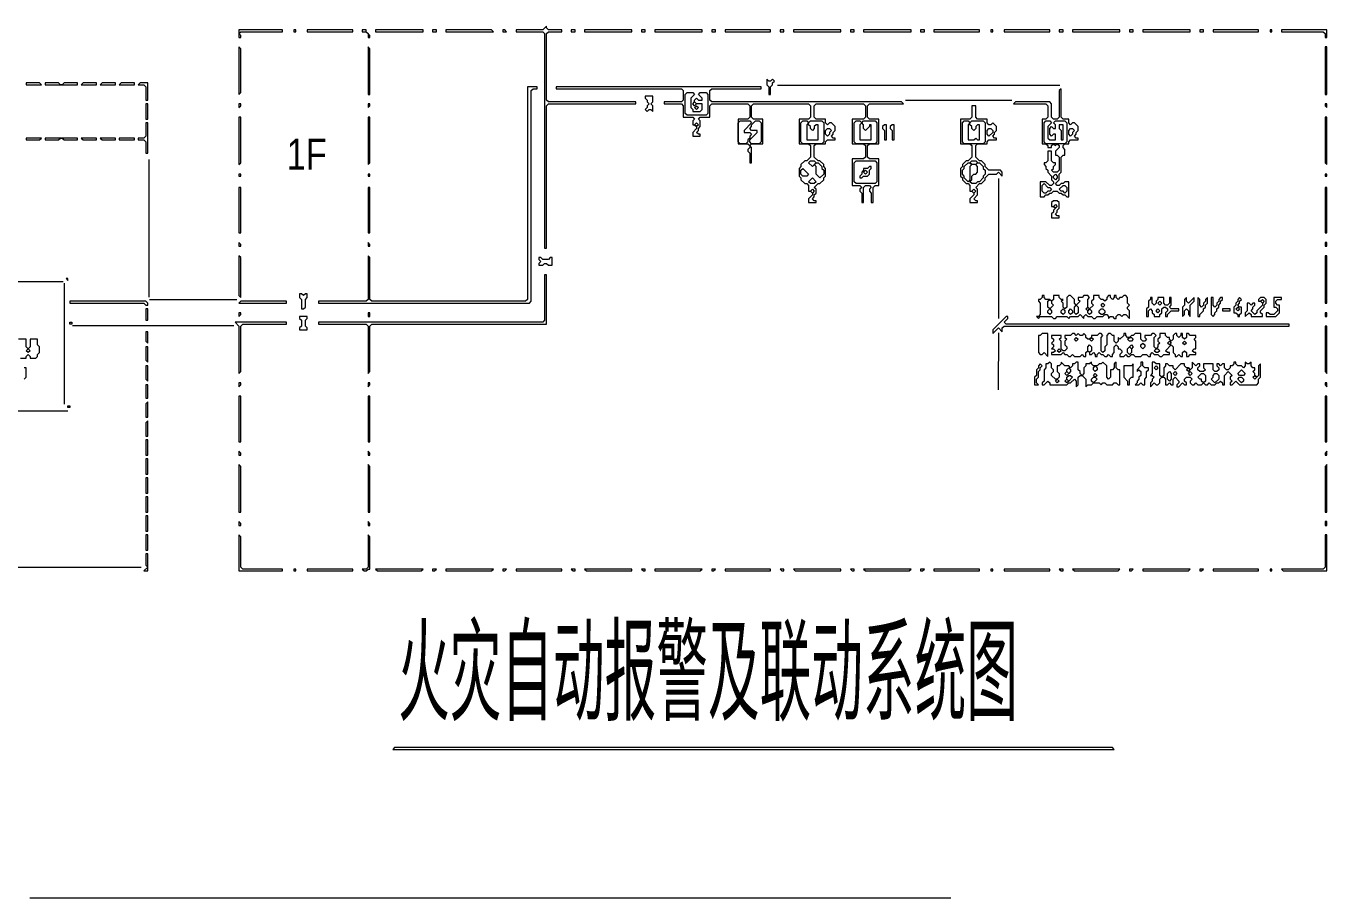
# Model space of a CAD drawing. Extents: x 67 to 2454, y 50 to 1737.
# Drawn here: x 465 to 1150, y 573 to 1032 of the extents above; entities that cross this region are included whole.
import ezdxf

# ---------------------------------------------------------------- set-up
doc = ezdxf.new("R2010")
doc.units = 0
for name, color, linetype, lineweight in [('OCR_TEXT', 6, 'Continuous', 0), ('TEXT_FALLBACK_OUTLINE', 2, 'Continuous', 0), ('TRACE_CURVE', 6, 'Continuous', 0), ('TRACE_STRAIGHT', 5, 'Continuous', 0), ('TRACE_TEXT_SYMBOL', 6, 'Continuous', 0)]:
    doc.layers.add(name, color=color, linetype=linetype, lineweight=lineweight)
doc.styles.add('wqy-unicode', font='wqy-unicode.lff')

msp = doc.modelspace()

# ---------------------------------------------------------------- linework, layer by layer
at = {"layer": 'TEXT_FALLBACK_OUTLINE', "color": 2}
for points in [[(917, 980), (916, 979), (916, 978), (917, 977), (917, 972), (918, 972), (918, 980)], [(921, 980), (920, 979), (920, 978), (921, 977), (921, 972), (922, 972), (922, 980)], [(909, 958), (908, 957), (906, 957), (906, 956), (905, 955), (905, 954), (904, 953), (904, 952), (905, 952), (906, 953), (908, 953), (909, 954), (909, 956), (910, 957), (910, 958)], [(906, 955), (907, 956), (908, 955), (907, 954)], [(1003, 887), (1004, 888), (1005, 887), (1005, 886), (1006, 885), (1004, 883), (1003, 884)], [(1017, 884), (1018, 885), (1019, 884), (1019, 881), (1018, 880), (1017, 881)], [(1023, 883), (1024, 884), (1025, 883), (1024, 882)], [(1031, 885), (1032, 886), (1033, 885), (1032, 884)], [(1057, 889), (1057, 888), (1056, 887), (1056, 884), (1055, 883), (1055, 879), (1056, 879), (1056, 882), (1057, 883), (1058, 882), (1058, 881), (1059, 880), (1059, 879), (1062, 879), (1062, 880), (1063, 881), (1063, 883), (1064, 884), (1065, 884), (1066, 883), (1066, 882), (1065, 881), (1065, 879), (1066, 879), (1066, 880), (1068, 882), (1072, 882), (1072, 883), (1068, 883), (1067, 884), (1068, 885), (1068, 889), (1067, 889), (1067, 886), (1066, 885), (1065, 885), (1064, 886), (1064, 889), (1061, 889), (1061, 888), (1060, 887), (1060, 886), (1059, 885), (1058, 886), (1058, 889)], [(1061, 886), (1062, 887), (1063, 886), (1062, 885)], [(1076, 889), (1075, 888), (1075, 885), (1074, 884), (1074, 879), (1075, 880), (1075, 882), (1076, 883), (1077, 882), (1077, 880), (1078, 879), (1078, 885), (1080, 887), (1080, 889), (1077, 886), (1076, 887)], [(1082, 889), (1082, 879), (1083, 879), (1083, 880), (1085, 882), (1085, 883), (1086, 884), (1086, 885), (1087, 886), (1087, 889), (1086, 888), (1086, 887), (1085, 886), (1085, 885), (1084, 884), (1083, 885), (1083, 888)], [(1089, 889), (1089, 880), (1090, 879), (1091, 880), (1091, 881), (1092, 882), (1092, 883), (1093, 884), (1093, 885), (1094, 886), (1094, 887), (1095, 888), (1095, 889), (1094, 889), (1093, 888), (1093, 887), (1092, 886), (1092, 885), (1091, 884), (1090, 885), (1090, 889)], [(1104, 889), (1103, 888), (1103, 887), (1102, 886), (1102, 885), (1101, 884), (1101, 881), (1102, 881), (1103, 880), (1103, 879), (1104, 879), (1104, 880), (1105, 881), (1105, 884), (1104, 884), (1103, 885), (1104, 886), (1104, 887), (1105, 888)], [(1102, 883), (1103, 884), (1104, 883), (1103, 882)], [(1115, 889), (1114, 888), (1114, 887), (1115, 887), (1116, 886), (1116, 885), (1113, 882), (1113, 881), (1112, 880), (1110, 882), (1111, 883), (1111, 884), (1112, 885), (1112, 886), (1111, 886), (1110, 885), (1109, 886), (1108, 886), (1108, 882), (1107, 881), (1107, 879), (1109, 881), (1110, 880), (1110, 879), (1116, 879), (1116, 880), (1115, 881), (1115, 882), (1117, 884), (1117, 885), (1118, 886), (1118, 888), (1117, 889)], [(1115, 887), (1116, 888), (1117, 887), (1116, 886)], [(1122, 889), (1122, 884), (1123, 884), (1124, 883), (1124, 882), (1122, 880), (1120, 880), (1119, 881), (1118, 881), (1118, 879), (1123, 879), (1125, 881), (1125, 885), (1124, 885), (1123, 886), (1123, 887), (1124, 888), (1126, 888), (1126, 889)], [(981, 879), (974, 872), (974, 870), (977, 873), (979, 871), (979, 873), (980, 874), (1130, 874), (1130, 875), (981, 875), (980, 876), (982, 878), (982, 879)], [(1003, 882), (1004, 883), (1005, 882), (1005, 881), (1004, 880), (1003, 881)], [(1010, 882), (1011, 883), (1012, 882), (1012, 881), (1011, 880), (1010, 881)], [(1014, 882), (1015, 883), (1016, 882), (1016, 881), (1015, 880), (1014, 881)], [(1024, 882), (1025, 883), (1026, 882), (1026, 881), (1025, 880), (1024, 881)], [(1030, 882), (1031, 883), (1032, 883), (1033, 882), (1033, 881), (1032, 880), (1031, 880), (1030, 881)], [(1060, 882), (1061, 883), (1062, 882), (1061, 881)], [(1095, 883), (1095, 882), (1099, 882), (1099, 883)], [(1000, 870), (999, 869), (998, 869), (998, 860), (999, 859), (1000, 859), (1001, 860), (1003, 858), (1003, 870)], [(1017, 867), (1018, 868), (1019, 867), (1018, 866)], [(1024, 863), (1025, 864), (1026, 863), (1026, 861), (1025, 860), (1024, 861)], [(1025, 867), (1026, 868), (1027, 867), (1026, 866)], [(1045, 867), (1046, 868), (1047, 868), (1048, 867), (1047, 866), (1046, 866)], [(1046, 863), (1047, 864), (1048, 863), (1047, 862)], [(1052, 864), (1053, 865), (1054, 864), (1054, 863), (1053, 862), (1052, 863)], [(1066, 865), (1067, 866), (1068, 865), (1067, 864)], [(1074, 865), (1075, 866), (1076, 865), (1075, 864)], [(465, 861), (466, 862), (467, 861), (466, 860)], [(1008, 861), (1009, 862), (1010, 861), (1009, 860)], [(1045, 862), (1046, 863), (1047, 862), (1047, 860), (1046, 859), (1045, 860)], [(1059, 861), (1060, 862), (1061, 862), (1062, 861), (1061, 860), (1060, 860)], [(999, 854), (998, 853), (998, 852), (997, 851), (997, 848), (996, 847), (996, 843), (998, 843), (997, 844), (997, 846), (998, 847), (998, 850), (999, 851), (999, 852), (1000, 853)], [(1012, 849), (1013, 850), (1014, 849), (1013, 848)], [(1013, 851), (1014, 852), (1015, 851), (1015, 850), (1014, 849), (1013, 850)], [(1027, 852), (1028, 853), (1029, 852), (1029, 851), (1028, 850), (1027, 851)], [(1048, 854), (1047, 853), (1043, 853), (1043, 847), (1045, 845), (1045, 843), (1046, 843), (1046, 846), (1047, 847), (1048, 847)], [(1052, 855), (1052, 853), (1050, 851), (1050, 850), (1051, 851), (1052, 850), (1052, 848), (1051, 847), (1051, 846), (1050, 845), (1050, 844), (1049, 843), (1051, 843), (1052, 844), (1053, 843), (1054, 843), (1054, 846), (1055, 847), (1055, 850), (1056, 851), (1056, 852), (1054, 852), (1053, 853), (1053, 855)], [(1059, 852), (1060, 853), (1061, 852), (1060, 851)], [(1066, 849), (1067, 850), (1068, 849), (1068, 846), (1067, 845), (1066, 846)], [(1069, 849), (1070, 850), (1071, 849), (1070, 848)], [(1076, 851), (1077, 852), (1078, 851), (1077, 850)], [(1077, 849), (1078, 850), (1079, 849), (1078, 848)], [(1105, 851), (1107, 849), (1106, 848), (1104, 848), (1103, 849)], [(1007, 845), (1008, 846), (1009, 845), (1008, 844)], [(1012, 845), (1013, 846), (1014, 845), (1013, 844)], [(1013, 847), (1014, 848), (1015, 848), (1016, 847), (1014, 845), (1013, 846)], [(1026, 846), (1027, 847), (1028, 847), (1029, 846), (1027, 844), (1026, 845)], [(1027, 848), (1028, 849), (1029, 848), (1028, 847)], [(1084, 849), (1085, 849), (1086, 848), (1086, 845), (1085, 844), (1084, 845), (1084, 846), (1083, 846), (1082, 847)], [(1090, 848), (1091, 849), (1092, 849), (1093, 848), (1093, 846), (1091, 844), (1089, 846), (1090, 847)], [(1103, 846), (1104, 847), (1105, 847), (1106, 846), (1106, 845), (1105, 844)], [(1111, 847), (1112, 848), (1113, 847), (1112, 846)]]:
    msp.add_lwpolyline(points, close=True, dxfattribs=at)
for points in [[(1000, 890), (1000, 889), (999, 888), (998, 888), (998, 887), (999, 886), (999, 880), (998, 879), (997, 879), (998, 878), (999, 879), (1005, 879), (1006, 878), (1007, 878), (1008, 879), (1013, 879), (1014, 878), (1015, 879), (1019, 879), (1020, 880), (1022, 878), (1022, 879), (1023, 880), (1024, 879), (1026, 879), (1027, 878), (1028, 878), (1029, 879), (1032, 879), (1033, 880), (1034, 880), (1035, 879), (1035, 878), (1036, 879), (1037, 879), (1038, 878), (1039, 878), (1039, 879), (1040, 880), (1041, 880), (1042, 879), (1043, 880), (1044, 880), (1046, 878), (1046, 882), (1045, 883), (1045, 884), (1046, 885), (1045, 886), (1045, 889), (1044, 890), (1043, 890), (1042, 889), (1041, 889), (1040, 888), (1039, 889), (1039, 890), (1038, 890), (1038, 889), (1037, 888), (1036, 889), (1036, 890), (1035, 890), (1034, 889)], [(1034, 889), (1034, 888), (1033, 887), (1032, 888), (1031, 888), (1030, 889), (1030, 890), (1027, 890), (1027, 888), (1026, 887), (1026, 886), (1027, 885), (1025, 883), (1024, 884), (1024, 888), (1025, 889), (1024, 890), (1022, 890), (1021, 889), (1019, 889), (1019, 888), (1020, 887), (1018, 885), (1017, 886), (1017, 888), (1015, 890), (1014, 890), (1013, 889), (1013, 884), (1012, 883), (1011, 884), (1011, 886), (1010, 887), (1011, 888), (1010, 888), (1009, 889), (1009, 890), (1006, 890), (1006, 888), (1005, 887), (1004, 888), (1002, 888), (1001, 889), (1001, 890), (1000, 890)], [(462, 857), (465, 857), (465, 858), (466, 859), (467, 858), (467, 857), (470, 857), (471, 858), (471, 859), (472, 860), (472, 863), (471, 864), (471, 867), (467, 867), (467, 863), (466, 862), (465, 863), (465, 867), (461, 867)], [(1016, 870), (1015, 869), (1012, 869), (1012, 868), (1013, 867), (1012, 866), (1012, 864), (1013, 863), (1013, 862), (1012, 861), (1011, 861), (1010, 862), (1010, 866), (1009, 867), (1010, 868), (1010, 869), (1005, 869), (1005, 868), (1006, 867), (1006, 866), (1005, 865), (1006, 864), (1006, 863), (1005, 862), (1006, 862), (1007, 861), (1006, 860), (1005, 860), (1005, 859), (1010, 859), (1011, 860), (1012, 859), (1013, 859), (1014, 858), (1015, 858), (1016, 859), (1017, 858), (1020, 858), (1021, 859), (1022, 858), (1023, 858), (1023, 860), (1024, 861), (1025, 860), (1025, 859), (1026, 859), (1027, 860), (1028, 859), (1028, 858), (1029, 858), (1029, 859), (1030, 860), (1031, 859), (1032, 859), (1033, 858), (1034, 858), (1035, 859), (1036, 858), (1037, 858), (1037, 859), (1038, 860), (1038, 863), (1039, 864), (1040, 863)], [(1026, 869), (1026, 868), (1025, 867), (1024, 867), (1023, 868), (1023, 869), (1022, 870), (1021, 869), (1020, 869), (1019, 870), (1018, 869), (1017, 870), (1016, 870)], [(1073, 869), (1072, 868), (1071, 869), (1071, 870), (1070, 870), (1069, 869), (1069, 867), (1068, 866), (1067, 867), (1067, 868), (1066, 868), (1065, 869), (1065, 870), (1062, 870), (1062, 868), (1061, 867), (1061, 866), (1062, 865), (1061, 864), (1061, 863), (1060, 862), (1059, 863), (1059, 868), (1060, 869), (1059, 870), (1058, 870), (1057, 869), (1054, 869), (1054, 868), (1055, 867), (1054, 866), (1053, 866), (1052, 867), (1052, 870), (1049, 870), (1048, 869), (1047, 869), (1046, 868), (1045, 868), (1044, 869), (1044, 870), (1043, 870), (1043, 869), (1041, 867), (1040, 868), (1040, 866), (1039, 865), (1038, 866), (1038, 869), (1037, 869), (1036, 870), (1035, 870), (1034, 869), (1034, 864), (1033, 863), (1033, 861), (1032, 860), (1031, 861), (1031, 868), (1032, 869), (1031, 870), (1030, 870), (1029, 869), (1026, 869)], [(1040, 863), (1040, 862), (1041, 862), (1042, 861), (1042, 860), (1041, 859), (1041, 858), (1043, 858), (1044, 859), (1045, 858), (1046, 858), (1047, 859), (1048, 859), (1049, 858), (1052, 858), (1053, 859), (1055, 859), (1056, 858), (1057, 858), (1057, 859), (1058, 860), (1059, 859), (1061, 859), (1062, 858), (1063, 858), (1064, 859), (1067, 859), (1067, 860), (1066, 860), (1065, 861), (1068, 864), (1069, 863), (1069, 860), (1070, 859), (1070, 858), (1071, 858), (1072, 859), (1073, 858), (1074, 858), (1074, 860), (1075, 861), (1076, 860), (1076, 858), (1077, 858), (1078, 859), (1081, 859), (1081, 860), (1080, 860), (1079, 861), (1080, 862), (1081, 862), (1081, 866), (1080, 867), (1081, 868), (1081, 869), (1078, 869), (1077, 870), (1076, 870), (1076, 868), (1075, 867), (1074, 868), (1074, 870), (1073, 870), (1073, 869)], [(464, 846), (465, 847), (465, 852), (464, 852)], [(1004, 855), (1003, 854), (1002, 854), (1002, 852), (1001, 851), (1001, 845), (1000, 844), (1000, 843), (1001, 843), (1003, 845), (1004, 844), (1004, 843), (1013, 843), (1014, 844), (1015, 844), (1017, 846), (1018, 845), (1018, 842), (1019, 843), (1019, 847), (1020, 848), (1021, 848), (1023, 846), (1023, 842), (1024, 843), (1026, 843), (1027, 844), (1030, 844), (1031, 843), (1032, 844), (1033, 844), (1034, 843), (1037, 843), (1038, 844), (1039, 844), (1040, 843), (1041, 843), (1041, 851), (1040, 851), (1039, 852), (1039, 855), (1038, 854), (1038, 852), (1037, 851), (1036, 851), (1036, 847), (1035, 846), (1034, 847), (1034, 853), (1032, 855), (1031, 854), (1030, 854), (1029, 853), (1027, 853), (1026, 854), (1026, 855), (1025, 854), (1023, 854), (1023, 853), (1022, 852), (1022, 849), (1021, 848), (1020, 849), (1020, 850)], [(1020, 850), (1019, 851), (1019, 855), (1018, 855), (1017, 854), (1016, 854), (1016, 853), (1015, 852), (1014, 853), (1012, 853), (1010, 855), (1010, 854), (1009, 853), (1008, 853), (1008, 850), (1009, 849), (1009, 847), (1008, 846), (1007, 846), (1005, 848), (1005, 849), (1006, 850), (1006, 851), (1005, 852), (1005, 854), (1004, 855)], [(1058, 855), (1058, 849), (1057, 848), (1058, 848), (1059, 847), (1058, 846), (1058, 845), (1057, 844), (1057, 842), (1059, 844), (1060, 843), (1061, 843), (1062, 844), (1062, 846), (1063, 847), (1064, 847), (1065, 846), (1065, 843), (1066, 843), (1067, 844), (1068, 843), (1069, 843), (1069, 846), (1070, 847), (1072, 845), (1072, 844), (1071, 843), (1071, 842), (1072, 842), (1074, 844), (1075, 843), (1076, 843), (1076, 844), (1075, 845), (1075, 846), (1076, 847), (1078, 847), (1079, 846), (1078, 845), (1078, 844), (1079, 843), (1080, 843), (1081, 844), (1082, 843), (1084, 843), (1085, 844), (1086, 843), (1087, 843), (1088, 844), (1089, 843), (1091, 843), (1092, 844), (1093, 844), (1094, 845), (1095, 844), (1095, 843), (1096, 843), (1096, 848), (1098, 850), (1100, 848), (1099, 847), (1099, 846), (1100, 845), (1099, 844)], [(1078, 851), (1077, 852), (1076, 852), (1075, 853), (1075, 854), (1073, 854), (1070, 851), (1069, 852), (1069, 853), (1067, 853), (1066, 854), (1065, 854), (1065, 853), (1064, 852), (1064, 848), (1063, 847), (1062, 848), (1062, 854), (1060, 854), (1059, 855), (1058, 855)], [(1099, 844), (1099, 843), (1100, 843), (1102, 845), (1104, 843), (1113, 843), (1114, 844), (1114, 846), (1115, 847), (1115, 854), (1114, 853), (1114, 848), (1113, 847), (1112, 848), (1112, 849), (1111, 850), (1112, 851), (1112, 852), (1111, 852), (1110, 853), (1110, 855), (1109, 854), (1108, 854), (1107, 855), (1107, 853), (1106, 852), (1105, 853), (1103, 853), (1102, 854), (1102, 855), (1101, 855), (1101, 854), (1100, 853), (1099, 853), (1099, 852), (1098, 851), (1097, 851), (1096, 852), (1096, 854), (1095, 854), (1094, 853), (1093, 854), (1092, 854), (1092, 853), (1093, 852), (1093, 851), (1092, 850), (1091, 850), (1090, 851), (1090, 854), (1085, 854), (1085, 852), (1086, 851), (1085, 850), (1083, 850), (1082, 851), (1082, 852), (1083, 853), (1083, 854), (1082, 854), (1081, 853), (1079, 855), (1079, 852), (1078, 851)]]:
    msp.add_lwpolyline(points, dxfattribs=at)
at = {"layer": 'TRACE_CURVE', "color": 6}
for points in [[(739, 1032), (737, 1030), (723, 1030), (723, 1029), (737, 1029), (738, 1028), (738, 915), (739, 915), (739, 990), (740, 991), (786, 991), (786, 992), (740, 992), (739, 993), (739, 1028), (740, 1029), (747, 1029), (747, 1030), (740, 1030), (739, 1031)], [(729, 1000), (729, 888), (728, 887), (647, 887), (646, 888), (646, 910), (645, 911), (645, 888), (644, 887), (619, 887), (619, 886), (730, 886), (731, 887), (731, 998), (732, 999), (734, 999), (734, 1000)]]:
    msp.add_lwpolyline(points, close=True, dxfattribs=at)
at = {"layer": 'TRACE_STRAIGHT', "color": 5}
for p, q in [((860.62, 1000.86), (1009.38, 1000.85)), ((928, 993), (984, 993)), ((529.68, 889.12), (529.73, 961.63)), ((977.04, 951.63), (977.06, 877.87)), ((404.37, 897.39), (484.38, 897.41)), ((485.15, 832.88), (485.16, 896.63)), ((530, 888), (576, 888)), ((489.37, 874.31), (574.38, 874.32)), ((976.97, 840.37), (977.12, 870.38)), ((401.87, 829.3), (486.88, 829.29)), ((360.62, 746.99), (525.62, 747)), ((466.88, 572.74), (951.88, 572.74))]:
    msp.add_line(p, q, dxfattribs=at)
at = {"layer": 'TRACE_TEXT_SYMBOL', "color": 6}
for points in [[(577, 1030), (577, 1026), (578, 1026), (578, 1027), (577, 1028), (578, 1029), (600, 1029), (600, 1030)], [(606, 1030), (606, 1029), (607, 1029), (607, 1030)], [(613, 1030), (613, 1029), (637, 1029), (637, 1030)], [(642, 1030), (642, 1029), (644, 1029), (645, 1028), (645, 1026), (646, 1026), (646, 1027), (644, 1029), (644, 1030)], [(649, 1030), (649, 1029), (674, 1029), (674, 1030)], [(679, 1030), (679, 1029), (681, 1029), (681, 1030)], [(686, 1030), (686, 1029), (711, 1029), (710, 1030)], [(716, 1030), (716, 1029), (718, 1029), (717, 1030)], [(752, 1030), (752, 1029), (754, 1029), (754, 1030)], [(759, 1030), (759, 1029), (784, 1029), (784, 1030)], [(789, 1030), (789, 1029), (791, 1029), (791, 1030)], [(796, 1030), (796, 1029), (821, 1029), (821, 1030)], [(826, 1030), (826, 1029), (828, 1029), (828, 1030)], [(833, 1030), (833, 1029), (857, 1029), (857, 1030)], [(862, 1030), (862, 1029), (864, 1029), (864, 1030)], [(869, 1030), (869, 1029), (894, 1029), (894, 1030)], [(899, 1030), (899, 1029), (901, 1029), (901, 1030)], [(906, 1030), (906, 1029), (931, 1029), (931, 1030)], [(936, 1030), (936, 1029), (938, 1029), (938, 1030)], [(943, 1030), (943, 1029), (967, 1029), (967, 1030)], [(973, 1030), (973, 1029), (974, 1029), (974, 1030)], [(980, 1030), (980, 1029), (1004, 1029), (1004, 1030)], [(1009, 1030), (1009, 1029), (1011, 1029), (1011, 1030)], [(1016, 1030), (1016, 1029), (1041, 1029), (1041, 1030)], [(1046, 1030), (1046, 1029), (1048, 1029), (1048, 1030)], [(1053, 1030), (1053, 1029), (1078, 1029), (1078, 1030)], [(1083, 1030), (1083, 1029), (1085, 1029), (1085, 1030)], [(1090, 1030), (1090, 1029), (1114, 1029), (1114, 1030)], [(1120, 1030), (1120, 1029), (1121, 1029), (1121, 1030)], [(1126, 1030), (1126, 1029), (1148, 1029), (1149, 1028), (1149, 1026), (1150, 1026), (1150, 1030)], [(577, 1021), (577, 996), (578, 997), (578, 1020)], [(645, 1021), (645, 996), (646, 996), (646, 1020)], [(1149, 1021), (1149, 996), (1150, 996), (1150, 1021)], [(465, 1002), (465, 1001), (473, 1001), (472, 1002)], [(475, 1002), (475, 1001), (492, 1001), (492, 1002), (485, 1002), (484, 1001), (483, 1001), (482, 1002)], [(495, 1002), (494, 1001), (502, 1001), (502, 1002)], [(505, 1002), (504, 1001), (512, 1001), (512, 1002)], [(515, 1002), (514, 1001), (522, 1001), (522, 1002)], [(525, 1002), (524, 1001), (527, 1001), (528, 1000), (528, 993), (529, 993), (529, 1002)], [(855, 1004), (855, 1001), (856, 1000), (856, 996), (857, 996), (857, 1000), (858, 1001), (858, 1002), (859, 1003), (858, 1004), (857, 1003), (856, 1003)], [(791, 995), (791, 994), (792, 993), (792, 992), (793, 991), (792, 990), (792, 989), (791, 988), (792, 987), (793, 988), (794, 988), (795, 987), (795, 990), (794, 991), (795, 992), (795, 995)], [(812, 996), (813, 997), (816, 997), (817, 996), (815, 994), (815, 989), (816, 988), (816, 987), (820, 987), (821, 988), (821, 991), (818, 991), (817, 992), (817, 993), (818, 994), (819, 993), (821, 993), (821, 994), (819, 996), (820, 997), (823, 997), (824, 996), (824, 986), (823, 985), (813, 985), (812, 986)], [(528, 991), (528, 983), (529, 983), (529, 991)], [(577, 991), (577, 989), (578, 990), (578, 991)], [(645, 991), (645, 989), (646, 990), (646, 991)], [(816, 991), (817, 992), (818, 991), (817, 990)], [(817, 989), (818, 990), (819, 989), (818, 988)], [(1149, 991), (1149, 990), (1150, 989), (1150, 991)], [(528, 981), (528, 974), (527, 973), (524, 973), (524, 972), (527, 972), (528, 971), (528, 965), (529, 965), (529, 981)], [(577, 984), (577, 959), (578, 960), (578, 984)], [(645, 984), (645, 959), (646, 960), (646, 984)], [(817, 980), (818, 981), (819, 980), (818, 979)], [(840, 981), (841, 982), (846, 982), (847, 981), (843, 977), (843, 976), (846, 976), (847, 975), (846, 974), (846, 973), (845, 972), (845, 971), (844, 970), (841, 970), (840, 971)], [(849, 982), (851, 982), (852, 981), (852, 971), (851, 970), (847, 970), (846, 971), (846, 972), (850, 976), (850, 977), (847, 977), (846, 978), (847, 979), (847, 980)], [(873, 981), (874, 982), (876, 982), (877, 981), (876, 980), (876, 972), (882, 972), (882, 980), (881, 980), (880, 979), (880, 978), (879, 977), (878, 978), (878, 979), (877, 980), (877, 981), (878, 982), (884, 982), (885, 981), (885, 971), (884, 970), (874, 970), (873, 971)], [(901, 981), (902, 982), (904, 982), (905, 981), (904, 980), (904, 972), (910, 972), (910, 980), (909, 980), (909, 979), (907, 977), (906, 978), (906, 980), (905, 981), (906, 982), (912, 982), (913, 981), (913, 971), (912, 970), (902, 970), (901, 971)], [(958, 981), (959, 982), (961, 982), (962, 981), (961, 980), (961, 972), (964, 972), (965, 973), (966, 972), (967, 972), (967, 980), (966, 980), (965, 979), (965, 978), (964, 977), (963, 978), (963, 979), (962, 980), (962, 981), (963, 982), (969, 982), (970, 981), (970, 971), (969, 970), (959, 970), (958, 971)], [(1001, 981), (1002, 982), (1004, 982), (1005, 981), (1003, 979), (1003, 973), (1004, 972), (1007, 972), (1007, 975), (1006, 975), (1005, 974), (1004, 975), (1004, 978), (1005, 979), (1006, 978), (1007, 978), (1007, 980), (1006, 981), (1007, 982), (1012, 982), (1013, 981), (1013, 971), (1012, 970), (1002, 970), (1001, 971)], [(1009, 980), (1009, 978), (1010, 977), (1010, 972), (1011, 972), (1011, 980)], [(1149, 984), (1149, 960), (1150, 959), (1150, 984)], [(465, 973), (465, 972), (472, 972), (473, 973)], [(475, 973), (475, 972), (482, 972), (483, 973), (484, 973), (485, 972), (492, 972), (492, 973)], [(494, 973), (495, 972), (502, 972), (502, 973)], [(504, 973), (505, 972), (512, 972), (512, 973)], [(514, 973), (514, 972), (522, 972), (522, 973)], [(886, 977), (887, 978), (888, 978), (889, 977), (888, 976), (888, 975), (887, 974), (886, 975)], [(971, 977), (972, 978), (973, 978), (974, 977), (974, 976), (972, 974), (971, 975)], [(1014, 977), (1015, 978), (1016, 978), (1017, 977), (1016, 976), (1016, 975), (1015, 974), (1014, 975)], [(877, 960), (878, 961), (880, 961), (881, 960), (879, 958)], [(880, 959), (881, 960), (882, 960), (884, 958), (884, 957), (885, 956), (885, 954), (883, 952), (881, 954), (881, 958)], [(901, 960), (902, 961), (912, 961), (913, 960), (913, 950), (912, 949), (902, 949), (901, 950)], [(961, 960), (962, 960), (963, 959), (962, 958), (962, 951), (961, 950), (959, 952), (959, 953), (958, 954), (958, 956), (959, 957), (959, 958)], [(962, 960), (963, 961), (965, 961), (966, 960), (965, 959), (963, 959)], [(965, 959), (966, 960), (967, 960), (969, 958), (969, 957), (970, 956), (970, 954), (969, 953), (969, 952), (967, 950), (966, 950), (965, 949), (963, 949), (962, 950), (963, 951), (963, 953), (964, 954), (965, 954), (966, 955), (966, 958)], [(577, 954), (577, 953), (578, 953), (578, 954)], [(645, 954), (645, 953), (646, 953), (646, 954)], [(873, 956), (874, 957), (877, 954), (876, 953), (874, 953), (873, 954)], [(1006, 953), (1007, 954), (1008, 953), (1008, 952), (1007, 951), (1006, 952)], [(1149, 954), (1149, 953), (1150, 953), (1150, 954)], [(577, 947), (577, 923), (578, 923), (578, 947)], [(645, 947), (645, 923), (646, 923), (646, 947)], [(879, 952), (881, 950), (880, 949), (878, 949), (877, 950)], [(878, 945), (879, 946), (880, 945), (879, 944)], [(963, 945), (964, 946), (965, 945), (964, 944)], [(1000, 948), (1001, 949), (1003, 947), (1004, 947), (1005, 946), (1004, 945), (1003, 945), (1002, 944), (1001, 944), (1000, 945)], [(1011, 948), (1012, 948), (1013, 947), (1013, 945), (1012, 944), (1011, 945), (1010, 945), (1009, 946)], [(1149, 947), (1149, 923), (1150, 923), (1150, 947)], [(1006, 940), (1005, 939), (1005, 937), (1006, 937), (1007, 936), (1006, 935), (1006, 934), (1005, 933), (1005, 931), (1009, 931), (1009, 932), (1008, 932), (1007, 933), (1008, 934), (1008, 935), (1009, 936), (1009, 939), (1008, 940)], [(1006, 937), (1007, 938), (1008, 937), (1007, 936)], [(577, 918), (577, 916), (578, 916), (578, 917)], [(645, 918), (645, 916), (646, 916), (646, 917)], [(1149, 918), (1149, 916), (1150, 916), (1150, 918)], [(577, 911), (577, 890), (578, 889), (578, 910)], [(735, 910), (735, 909), (736, 908), (735, 907), (735, 906), (737, 906), (738, 907), (739, 907), (740, 906), (742, 906), (742, 910), (741, 910), (740, 909), (737, 909), (736, 910)], [(1149, 911), (1149, 886), (1150, 886), (1150, 911)], [(486, 899), (487, 898), (487, 899)], [(738, 901), (738, 877), (737, 876), (619, 876), (619, 875), (644, 875), (645, 874), (645, 849), (646, 850), (646, 874), (647, 875), (739, 875), (739, 901)], [(609, 891), (609, 889), (610, 888), (610, 883), (611, 883), (612, 884), (612, 888), (613, 889), (613, 891), (612, 891), (611, 890), (610, 891)], [(488, 887), (488, 886), (527, 886), (528, 885), (529, 885), (529, 886), (528, 887)], [(578, 887), (577, 886), (602, 886), (602, 887)], [(528, 883), (528, 877), (529, 877), (529, 883)], [(577, 881), (577, 879), (578, 880), (578, 881)], [(609, 879), (609, 878), (610, 877), (610, 874), (609, 873), (609, 872), (613, 872), (613, 873), (612, 874), (612, 877), (613, 878), (613, 879)], [(645, 881), (645, 879), (646, 879), (646, 881)], [(1149, 881), (1149, 879), (1150, 879), (1150, 881)], [(488, 876), (489, 876), (489, 875), (488, 875)], [(528, 871), (528, 866), (529, 865), (529, 871)], [(575, 876), (577, 874), (577, 849), (578, 850), (578, 874), (579, 875), (602, 875), (602, 876)], [(1149, 874), (1149, 850), (1150, 849), (1150, 874)], [(528, 863), (528, 856), (529, 855), (529, 863)], [(528, 853), (528, 846), (529, 845), (529, 853)], [(528, 843), (528, 836), (529, 836), (529, 843)], [(577, 844), (577, 842), (578, 843), (578, 844)], [(645, 844), (645, 842), (646, 843), (646, 844)], [(1149, 844), (1149, 843), (1150, 842), (1150, 844)], [(577, 837), (577, 813), (578, 813), (578, 837)], [(645, 837), (645, 813), (646, 813), (646, 837)], [(1149, 837), (1149, 813), (1150, 813), (1150, 837)], [(487, 832), (488, 832), (488, 831), (487, 831)], [(529, 834), (528, 833), (528, 826), (529, 826)], [(529, 824), (528, 823), (528, 816), (529, 816)], [(528, 814), (528, 806), (529, 806), (529, 814)], [(528, 804), (528, 796), (529, 796), (529, 804)], [(577, 808), (577, 806), (578, 806), (578, 807)], [(645, 808), (645, 806), (646, 806), (646, 807)], [(1150, 808), (1149, 807), (1149, 806), (1150, 806)], [(577, 801), (577, 776), (578, 776), (578, 800)], [(645, 801), (645, 776), (646, 776), (646, 800)], [(1150, 801), (1149, 800), (1149, 776), (1150, 776)], [(528, 794), (528, 786), (529, 786), (529, 794)], [(528, 784), (528, 776), (529, 776), (529, 784)], [(528, 774), (528, 766), (529, 766), (529, 774)], [(577, 771), (577, 769), (578, 769), (578, 770)], [(645, 771), (645, 769), (646, 769), (646, 770)], [(1149, 771), (1149, 769), (1150, 769), (1150, 771)], [(528, 764), (528, 756), (529, 756), (529, 764)], [(577, 764), (577, 745), (600, 745), (600, 746), (579, 746), (578, 747), (578, 763)], [(645, 764), (645, 747), (644, 746), (642, 746), (643, 745), (644, 745), (645, 746), (646, 746), (646, 763)], [(1149, 764), (1149, 747), (1148, 746), (1126, 746), (1127, 745), (1150, 745), (1150, 764)], [(528, 754), (528, 748), (529, 747), (527, 745), (529, 745), (529, 754)], [(606, 746), (606, 745), (607, 745), (607, 746)], [(613, 746), (613, 745), (637, 745), (637, 746)], [(649, 746), (650, 745), (673, 745), (674, 746)], [(679, 746), (679, 745), (680, 745), (681, 746)], [(686, 746), (686, 745), (710, 745), (711, 746)], [(716, 746), (716, 745), (717, 745), (718, 746)], [(723, 746), (723, 745), (747, 745), (747, 746)], [(752, 746), (753, 745), (754, 745), (754, 746)], [(759, 746), (760, 745), (784, 745), (784, 746)], [(789, 746), (790, 745), (791, 745), (791, 746)], [(796, 746), (796, 745), (820, 745), (821, 746)], [(826, 746), (826, 745), (827, 745), (828, 746)], [(833, 746), (833, 745), (857, 745), (857, 746)], [(862, 746), (863, 745), (864, 745), (864, 746)], [(869, 746), (870, 745), (894, 745), (894, 746)], [(899, 746), (900, 745), (901, 745), (901, 746)], [(906, 746), (907, 745), (930, 745), (931, 746)], [(936, 746), (936, 745), (937, 745), (938, 746)], [(943, 746), (943, 745), (967, 745), (967, 746)], [(973, 746), (973, 745), (974, 745), (974, 746)], [(980, 746), (980, 745), (1004, 745), (1004, 746)], [(1009, 746), (1010, 745), (1011, 745), (1011, 746)], [(1016, 746), (1017, 745), (1040, 745), (1041, 746)], [(1046, 746), (1046, 745), (1047, 745), (1048, 746)], [(1053, 746), (1053, 745), (1077, 745), (1078, 746)], [(1083, 746), (1083, 745), (1084, 745), (1085, 746)], [(1090, 746), (1090, 745), (1114, 745), (1114, 746)], [(1120, 746), (1120, 745), (1121, 745), (1121, 746)], [(659, 652), (658, 651), (1038, 651), (1037, 652)]]:
    msp.add_lwpolyline(points, close=True, dxfattribs=at)
for points in [[(744, 1000), (744, 999), (810, 999), (811, 998), (811, 993), (810, 992), (801, 992), (801, 991), (810, 991), (811, 990), (811, 984), (816, 984), (817, 983), (816, 982), (816, 980), (817, 980), (818, 979), (818, 978), (816, 976), (816, 974), (820, 974), (820, 975), (819, 975), (818, 976), (819, 977), (819, 978), (820, 979), (820, 982), (819, 983), (820, 984), (825, 984), (825, 990), (826, 991), (845, 991), (846, 990), (846, 984), (845, 983), (840, 983), (840, 970), (845, 970), (846, 969), (846, 968), (845, 967), (845, 966), (846, 965), (846, 960), (847, 960), (847, 968), (846, 969), (847, 970), (853, 970), (853, 983), (848, 983), (847, 984), (847, 990), (848, 991), (877, 991), (878, 990), (878, 984), (877, 983), (872, 983), (872, 970), (877, 970), (878, 969)], [(907, 984), (906, 983), (900, 983), (900, 970), (906, 970), (907, 969), (907, 963), (906, 962), (900, 962), (900, 948), (904, 948), (905, 947), (904, 946), (904, 945), (905, 944), (905, 939), (906, 939), (906, 947), (907, 948), (909, 948), (910, 947), (909, 946), (909, 945), (910, 944), (910, 939), (911, 939), (911, 947), (912, 948), (914, 948), (914, 962), (909, 962), (908, 963), (908, 969), (909, 970), (914, 970), (914, 983), (909, 983), (908, 984), (908, 990), (909, 991), (927, 991), (926, 992), (826, 992), (825, 993), (825, 998), (826, 999), (852, 999), (852, 1000), (744, 1000)], [(1010, 999), (1009, 998), (1009, 984), (1008, 983), (1006, 983), (1005, 984), (1005, 991), (1004, 992), (986, 992), (985, 991), (1002, 991), (1003, 990), (1003, 984), (1002, 983), (1000, 983), (1000, 970), (1002, 970), (1003, 969), (1003, 968), (1005, 968), (1005, 969), (1006, 970), (1007, 969), (1008, 970), (1009, 969), (1009, 968), (1007, 966), (1007, 964), (1008, 964), (1009, 963), (1009, 956), (1008, 955), (1006, 955), (1005, 956), (1006, 957), (1006, 958), (1007, 959), (1007, 960), (1006, 960), (1005, 961), (1005, 966), (1003, 966), (1003, 961), (1002, 960), (1001, 960), (1001, 959), (1002, 958), (1002, 957), (1003, 956), (1003, 955), (1005, 953), (1005, 951), (1006, 950), (1006, 949), (1005, 948), (1004, 948), (1002, 950), (999, 950), (999, 942), (1001, 942), (1002, 943), (1003, 943), (1004, 944), (1005, 944)], [(1005, 944), (1006, 945), (1008, 945), (1009, 944), (1010, 944), (1011, 943), (1012, 943), (1013, 942), (1014, 942), (1014, 950), (1012, 950), (1011, 949), (1010, 949), (1009, 948), (1008, 948), (1007, 949), (1009, 951), (1009, 954), (1010, 955), (1010, 963), (1011, 964), (1012, 964), (1012, 967), (1011, 968), (1011, 969), (1012, 970), (1014, 970), (1014, 971), (1015, 972), (1019, 972), (1019, 973), (1018, 973), (1017, 974), (1018, 975), (1018, 976), (1019, 977), (1019, 979), (1017, 981), (1016, 981), (1015, 980), (1014, 981), (1014, 983), (1011, 983), (1010, 984), (1010, 999)], [(878, 969), (878, 963), (876, 961), (875, 961), (873, 959), (873, 958), (872, 957), (872, 953), (873, 952), (873, 951), (875, 949), (876, 949), (877, 948), (877, 945), (878, 945), (879, 944), (879, 943), (877, 941), (877, 939), (881, 939), (881, 940), (880, 940), (879, 941), (880, 942), (880, 943), (881, 944), (881, 946), (880, 947), (882, 949), (883, 949), (885, 951), (885, 952), (886, 953), (886, 957), (885, 958), (885, 959), (883, 961), (882, 961), (880, 963), (880, 969), (881, 970), (886, 970), (886, 971), (887, 972), (891, 972), (891, 973), (890, 973), (889, 974), (890, 975), (890, 976), (891, 977), (891, 979), (889, 981), (888, 981), (887, 980), (886, 981), (886, 983), (881, 983), (880, 984), (880, 990), (881, 991), (906, 991), (907, 990), (907, 984)], [(963, 990), (963, 984), (962, 983), (957, 983), (957, 970), (962, 970), (963, 969), (963, 963), (961, 961), (960, 961), (958, 959), (958, 958), (957, 957), (957, 953), (958, 952), (958, 951), (960, 949), (961, 949), (962, 948), (962, 945), (963, 945), (964, 944), (964, 943), (962, 941), (962, 939), (966, 939), (966, 940), (965, 940), (964, 941), (966, 943), (966, 946), (965, 947), (967, 949), (968, 949), (970, 951), (970, 952), (972, 954), (976, 954), (977, 955), (979, 953), (979, 955), (978, 956), (972, 956), (970, 958), (970, 959), (968, 961), (967, 961), (965, 963), (965, 969), (966, 970), (971, 970), (971, 971), (972, 972), (976, 972), (976, 973), (975, 973), (974, 974), (975, 975), (975, 976), (976, 977), (976, 979), (974, 981), (973, 980), (972, 980)], [(972, 980), (971, 981), (971, 983), (966, 983), (965, 984), (965, 990), (963, 990)]]:
    msp.add_lwpolyline(points, dxfattribs=at)

# ---------------------------------------------------------------- texts
at = {"layer": 'OCR_TEXT', "color": 6, "style": 'wqy-unicode'}
for s, height, width, p in [('1F', 16.38, 0.820939, (602.22, 956.29)), ('火灾自动报警及联动系统图', 43.68, 0.456616, (660.79, 670.78))]:
    msp.add_text(s, height=height, dxfattribs=dict(at, width=width)).set_placement(p)

doc.saveas('drawing.dxf')
